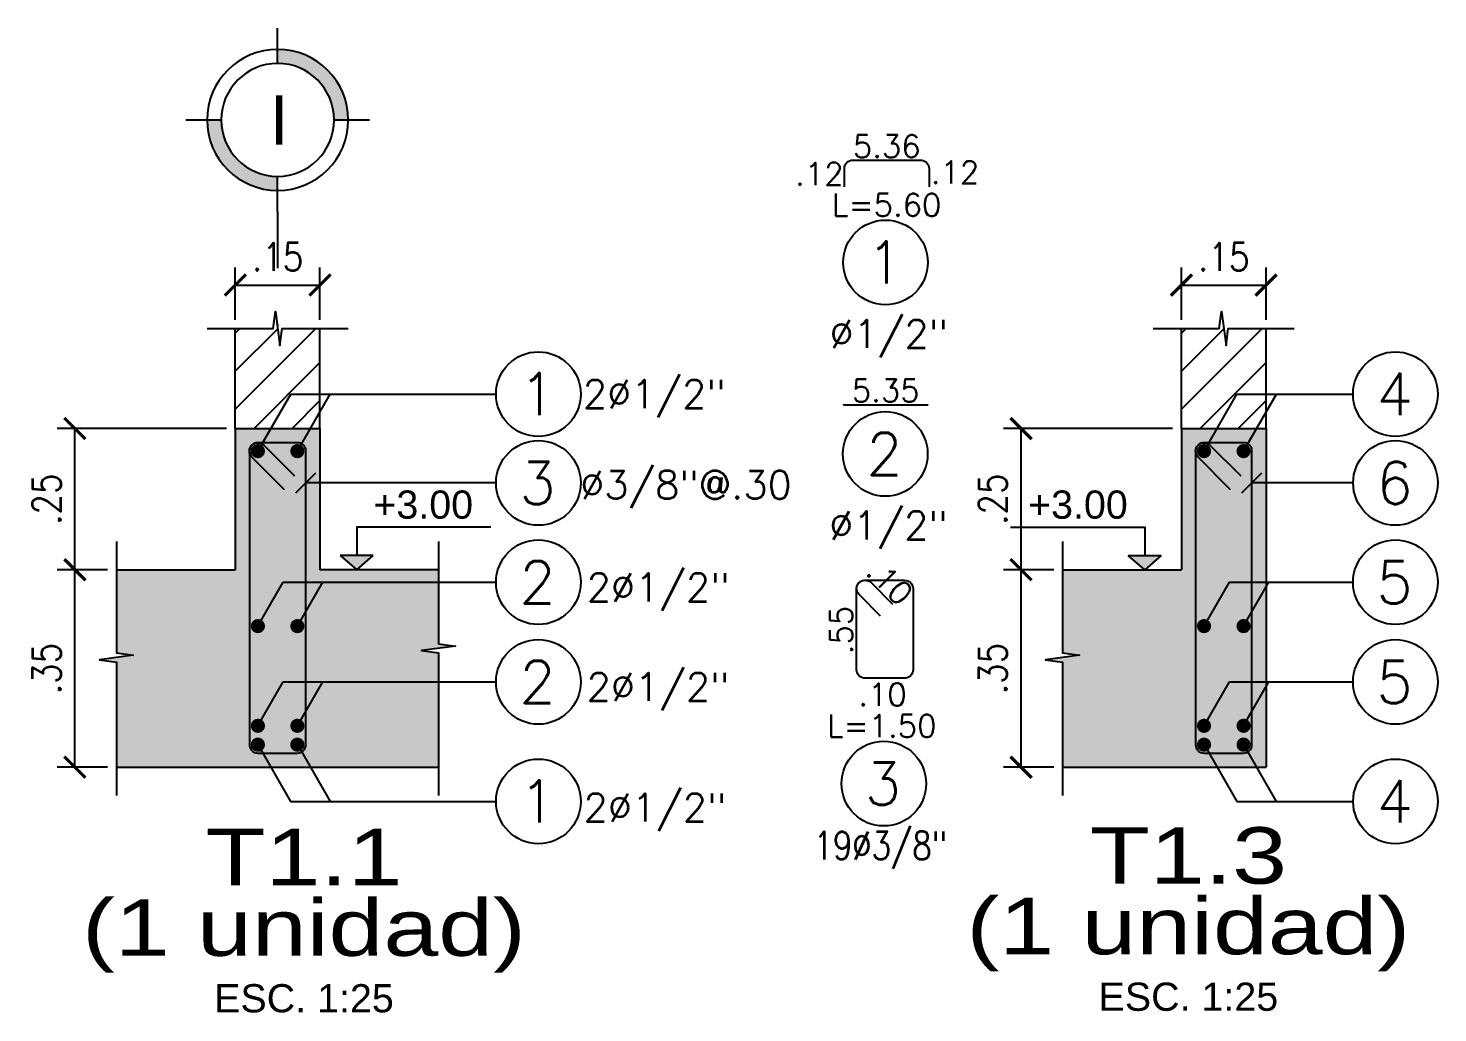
# Model space of a CAD drawing. Header units: millimetres. Extents: x -7.7 to 59, y -25.2 to 13.4.
# Drawn here: x 44.749 to 47.247, y 3.198 to 4.943 of the extents above; entities that cross this region are included whole.
import ezdxf
from ezdxf.enums import TextEntityAlignment as Align

# ---------------------------------------------------------------- set-up
doc = ezdxf.new("R2010")
doc.units = ezdxf.units.MM
doc.header["$LTSCALE"] = 0.05
doc.linetypes.add('DASHDOT2', pattern=[12.7, 6.35, -3.175, 0, -3.175])
for name, color, linetype in [('ACHURADO', 1, 'Continuous'), ('ACOTADO', 2, 'Continuous'), ('CONT_CORTE', 4, 'Continuous'), ('EJES', 1, 'DASHDOT2'), ('TEXTO_REFUERZO', 3, 'Continuous'), ('TITULOS', 1, 'Continuous'), ('TXT_IND', 2, 'Continuous')]:
    doc.layers.add(name, color=color, linetype=linetype)
doc.styles.add('ACOTAMIENTOS', font='romans.shx', dxfattribs={"width": 0.85})
doc.styles.add('ARIAL', font='arial.ttf')
doc.styles.get("Standard").update_dxf_attribs({"font": 'romans.shx'})
doc.dimstyles.new('ACOTA_25', dxfattribs={"dimscale": 0.025, "dimtxt": 2, "dimasz": 1.5, "dimexe": 1.25, "dimexo": 0.625, "dimgap": 1, "dimtad": 1, "dimzin": 4, "dimdsep": 46, "dimtxsty": 'ACOTAMIENTOS', "dimblk1": 'ARCHTICK', "dimblk2": 'ARCHTICK', "dimsah": 1, "dimcen": 1.5, "dimclrd": 1, "dimclre": 1, "dimclrt": 256, "dimadec": 0, "dimazin": 0, "dimtfac": 1, "dimtofl": 0, "dimtmove": 2, "dimatfit": 3, "dimldrblk": 'ARCHTICK', "dimfxl": 0, "dimtolj": 1, "dimtzin": 0, "dimarcsym": 0})

# ---------------------------------------------------------------- blocks, each defined once
blk = doc.blocks.new('Nivel-elev')
at = {"layer": 'TXT_IND'}
blk.add_hatch(color=1, dxfattribs=at).paths.add_polyline_path([(-0.0585, 0.0506), (0.0585, 0.0506), (0, 0)])
for p, q in [((0, 0), (-0.0585, 0.0506)), ((-0.0585, 0.0506), (0.0585, 0.0506)), ((0.0585, 0.0506), (0, 0))]:
    blk.add_line(p, q, dxfattribs=at)
blk.add_lwpolyline([(-0.4759, 0.1507), (0, 0.1507), (0, 0.0506)], dxfattribs=at)
blk.add_attdef('+2.85', (-0.4759, 0.1706), '', height=0.0975, dxfattribs=at)
blk = doc.blocks.new('_ARCHTICK')
at = {"color": 0, "linetype": 'ByBlock', "const_width": 0.15}
blk.add_lwpolyline([(-0.5, -0.5), (0.5, 0.5)], dxfattribs=at)
blk = doc.blocks.new('*D41')
at = {"layer": 'ACOTADO', "color": 1, "lineweight": -2}
for p, q in [((45.1162, 4.4262), (45.1162, 4.519)), ((45.2662, 4.4262), (45.2662, 4.519)), ((45.1162, 4.4878), (45.2662, 4.4878))]:
    blk.add_line(p, q, dxfattribs=at)
at = {"layer": 'DEFPOINTS', "color": 0}
for p in [(45.2662, 4.4878), (45.1162, 4.4106), (45.2662, 4.4106)]:
    blk.add_point(p, dxfattribs=at)
at = {"layer": 'ACOTADO', "color": 1, "lineweight": -2, "xscale": 0.03750000000000001, "yscale": 0.03750000000000001, "zscale": 0.03750000000000001, "rotation": 180}
blk.add_blockref('_ARCHTICK', (45.1162, 4.4878), dxfattribs=at)
at = {"layer": 'ACOTADO', "color": 1, "lineweight": -2, "xscale": 0.03750000000000001, "yscale": 0.03750000000000001, "zscale": 0.03750000000000001}
blk.add_blockref('_ARCHTICK', (45.2662, 4.4878), dxfattribs=at)
at = {"layer": 'ACOTADO', "insert": (45.1912, 4.5378), "char_height": 0.05, "attachment_point": 5, "style": 'ACOTAMIENTOS'}
blk.add_mtext('\\A1;.15', dxfattribs=at)
blk = doc.blocks.new('EJE')
at = {"layer": 'EJES', "linetype": 'Continuous'}
for points in [[(-0.25, 0), (-0.2, 0, -0.414214), (0, 0.2), (0, 0.25, 0.414214)], [(0.25, 0), (0.2, 0, -0.414214), (0, -0.2), (0, -0.25, 0.414214)]]:
    blk.add_hatch(color=256, dxfattribs=at).paths.add_polyline_path(points)
at = {"layer": 'EJES', "color": 1, "linetype": 'Continuous'}
for p, q in [((0, 0.2), (0, 0.325)), ((-0.2, 0), (-0.325, 0)), ((0.325, 0), (0.2, 0)), ((0, -0.325), (0, -0.2))]:
    blk.add_line(p, q, dxfattribs=at)
at = {"layer": 'EJES', "color": 3, "linetype": 'Continuous'}
for radius in [0.25, 0.2]:
    blk.add_circle((0, 0), radius, dxfattribs=at)
at = {"layer": 'EJES', "color": 4, "linetype": 'Continuous', "style": 'ARIAL'}
blk.add_attdef('EJE', text='', height=0.175, dxfattribs=at).set_placement((0, 0), align=Align.MIDDLE_CENTER)
blk = doc.blocks.new('Titulos')
at = {"layer": 'TITULOS', "color": 1, "style": 'ARIAL', "width": 1.25}
blk.add_attdef('TITULO_1', text='', height=0.2, dxfattribs=at).set_placement((0, 0.25), align=Align.MIDDLE_CENTER)
at = {"layer": 'TITULOS', "style": 'ARIAL', "width": 1.25}
blk.add_attdef('TITULO_2', text='', height=0.2, dxfattribs=at).set_placement((0, 0), align=Align.MIDDLE_CENTER)
at = {"layer": 'TITULOS', "color": 2, "width": 1.25}
for tag, p in [('ESCALA_1', (0, -0.2505)), ('ESCALA_2', (0, -0.4083))]:
    blk.add_attdef(tag, text='', height=0.1, dxfattribs=at).set_placement(p, align=Align.MIDDLE_CENTER)
blk = doc.blocks.new('*D270')
at = {"layer": 'DEFPOINTS', "color": 0}
for p in [(44.832, 3.9835), (44.9055, 3.9835), (44.9055, 3.6335)]:
    blk.add_point(p, dxfattribs=at)
at = {"layer": 'TXT_IND', "color": 1, "lineweight": -2}
for p, q in [((44.8899, 3.9835), (44.8008, 3.9835)), ((44.832, 3.6335), (44.832, 3.9835)), ((44.8899, 3.6335), (44.8008, 3.6335))]:
    blk.add_line(p, q, dxfattribs=at)
at = {"layer": 'TXT_IND', "color": 1, "lineweight": -2, "xscale": 0.03750000000000001, "yscale": 0.03750000000000001, "zscale": 0.03750000000000001}
for p, rotation in [((44.832, 3.9835), 90), ((44.832, 3.6335), 270)]:
    blk.add_blockref('_ARCHTICK', p, dxfattribs=dict(at, rotation=rotation))
at = {"layer": 'TXT_IND', "insert": (44.782, 3.8085), "char_height": 0.05, "attachment_point": 5, "rotation": 90, "style": 'ACOTAMIENTOS'}
blk.add_mtext('\\A1;.35', dxfattribs=at)
blk = doc.blocks.new('COTA25')
at = {"layer": 'TEXTO_REFUERZO', "color": 1}
blk.add_line((0, -0.0625), (0, 0.0625), dxfattribs=at)
at = {"layer": 'TEXTO_REFUERZO'}
blk.add_line((-0.0177, -0.0177), (0.0177, 0.0177), dxfattribs=at)
blk = doc.blocks.new('*D52')
at = {"layer": 'ACOTADO', "color": 1, "lineweight": -2}
for p, q in [((46.7924, 4.4262), (46.7924, 4.519)), ((46.9424, 4.4262), (46.9424, 4.519)), ((46.7924, 4.4878), (46.9424, 4.4878))]:
    blk.add_line(p, q, dxfattribs=at)
at = {"layer": 'DEFPOINTS', "color": 0}
for p in [(46.9424, 4.4878), (46.7924, 4.4106), (46.9424, 4.4106)]:
    blk.add_point(p, dxfattribs=at)
at = {"layer": 'ACOTADO', "color": 1, "lineweight": -2, "xscale": 0.03750000000000001, "yscale": 0.03750000000000001, "zscale": 0.03750000000000001, "rotation": 180}
blk.add_blockref('_ARCHTICK', (46.7924, 4.4878), dxfattribs=at)
at = {"layer": 'ACOTADO', "color": 1, "lineweight": -2, "xscale": 0.03750000000000001, "yscale": 0.03750000000000001, "zscale": 0.03750000000000001}
blk.add_blockref('_ARCHTICK', (46.9424, 4.4878), dxfattribs=at)
at = {"layer": 'ACOTADO', "insert": (46.8674, 4.5378), "char_height": 0.05, "attachment_point": 5, "style": 'ACOTAMIENTOS'}
blk.add_mtext('\\A1;.15', dxfattribs=at)
blk = doc.blocks.new('*D271')
at = {"layer": 'DEFPOINTS', "color": 0}
for p in [(46.5083, 3.9835), (46.5818, 3.9835), (46.5818, 3.6335)]:
    blk.add_point(p, dxfattribs=at)
at = {"layer": 'TXT_IND', "color": 1, "lineweight": -2}
for p, q in [((46.5662, 3.9835), (46.4771, 3.9835)), ((46.5083, 3.6335), (46.5083, 3.9835)), ((46.5662, 3.6335), (46.4771, 3.6335))]:
    blk.add_line(p, q, dxfattribs=at)
at = {"layer": 'TXT_IND', "color": 1, "lineweight": -2, "xscale": 0.03750000000000001, "yscale": 0.03750000000000001, "zscale": 0.03750000000000001}
for p, rotation in [((46.5083, 3.9835), 90), ((46.5083, 3.6335), 270)]:
    blk.add_blockref('_ARCHTICK', p, dxfattribs=dict(at, rotation=rotation))
at = {"layer": 'TXT_IND', "insert": (46.4583, 3.8085), "char_height": 0.05, "attachment_point": 5, "rotation": 90, "style": 'ACOTAMIENTOS'}
blk.add_mtext('\\A1;.35', dxfattribs=at)
blk = doc.blocks.new('*D321')
at = {"layer": 'DEFPOINTS', "color": 0}
for p in [(44.832, 4.2335), (45.1162, 4.2335), (44.9055, 3.9835)]:
    blk.add_point(p, dxfattribs=at)
at = {"layer": 'TXT_IND', "color": 1, "lineweight": -2}
for p, q in [((45.1006, 4.2335), (44.8008, 4.2335)), ((44.832, 3.9835), (44.832, 4.2335)), ((44.8899, 3.9835), (44.8008, 3.9835))]:
    blk.add_line(p, q, dxfattribs=at)
at = {"layer": 'TXT_IND', "color": 1, "lineweight": -2, "xscale": 0.03750000000000001, "yscale": 0.03750000000000001, "zscale": 0.03750000000000001}
for p, rotation in [((44.832, 4.2335), 90), ((44.832, 3.9835), 270)]:
    blk.add_blockref('_ARCHTICK', p, dxfattribs=dict(at, rotation=rotation))
at = {"layer": 'TXT_IND', "insert": (44.782, 4.1085), "char_height": 0.05, "attachment_point": 5, "rotation": 90, "style": 'ACOTAMIENTOS'}
blk.add_mtext('\\A1;.25', dxfattribs=at)
blk = doc.blocks.new('*D322')
at = {"layer": 'DEFPOINTS', "color": 0}
for p in [(46.5083, 4.2335), (46.7924, 4.2335), (46.5818, 3.9835)]:
    blk.add_point(p, dxfattribs=at)
at = {"layer": 'TXT_IND', "color": 1, "lineweight": -2}
for p, q in [((46.7768, 4.2335), (46.4771, 4.2335)), ((46.5083, 3.9835), (46.5083, 4.2335)), ((46.5662, 3.9835), (46.4771, 3.9835))]:
    blk.add_line(p, q, dxfattribs=at)
at = {"layer": 'TXT_IND', "color": 1, "lineweight": -2, "xscale": 0.03750000000000001, "yscale": 0.03750000000000001, "zscale": 0.03750000000000001}
for p, rotation in [((46.5083, 4.2335), 90), ((46.5083, 3.9835), 270)]:
    blk.add_blockref('_ARCHTICK', p, dxfattribs=dict(at, rotation=rotation))
at = {"layer": 'TXT_IND', "insert": (46.4583, 4.1085), "char_height": 0.05, "attachment_point": 5, "rotation": 90, "style": 'ACOTAMIENTOS'}
blk.add_mtext('\\A1;.25', dxfattribs=at)

msp = doc.modelspace()

# ---------------------------------------------------------------- hatches: boundary and pattern name
at = {"layer": 'ACHURADO'}
h = msp.add_hatch(dxfattribs=at)
h.set_pattern_fill('ANSI31', color=256, scale=0.015, style=0)
h.set_pattern_definition([(45, (28.98318, 1.874524), (-0.03367596, 0.03367596), [])])
h.paths.add_polyline_path([(45.2662, 4.4106), (45.1992, 4.4106), (45.1952, 4.3806), (45.1872, 4.4406), (45.1832, 4.4106), (45.1162, 4.4106), (45.1162, 4.2335), (45.2662, 4.2335)])
h = msp.add_hatch(dxfattribs=at)
h.set_pattern_fill('ANSI31', color=256, scale=0.015, style=0)
h.set_pattern_definition([(45, (30.65945, 1.874524), (-0.03367596, 0.03367596), [])])
h.paths.add_polyline_path([(46.9424, 4.4106), (46.8754, 4.4106), (46.8714, 4.3806), (46.8634, 4.4406), (46.8594, 4.4106), (46.7924, 4.4106), (46.7924, 4.2335), (46.9424, 4.2335)])
h = msp.add_hatch(color=254, dxfattribs=at)
h.dxf.hatch_style = 1
h.paths.add_polyline_path([(45.4762, 3.9835), (45.2662, 3.9835), (45.2662, 4.2335), (45.1162, 4.2335), (45.1162, 3.9835), (44.9055, 3.9835), (44.9055, 3.8359), (44.9355, 3.8319), (44.8755, 3.8239), (44.9055, 3.8199), (44.9055, 3.6335), (45.4762, 3.6335), (45.4762, 3.8361), (45.4462, 3.8401), (45.5062, 3.8481), (45.4762, 3.8521)])
h = msp.add_hatch(color=254, dxfattribs=at)
h.dxf.hatch_style = 1
h.paths.add_polyline_path([(46.9424, 4.2335), (46.7924, 4.2335), (46.7924, 3.9835), (46.5818, 3.9835), (46.5818, 3.8359), (46.6118, 3.8319), (46.5518, 3.8239), (46.5818, 3.8199), (46.5818, 3.6335), (46.9424, 3.6335)])

# ---------------------------------------------------------------- linework, layer by layer
at = {"layer": 'CONT_CORTE'}
for p, q in [((45.1162, 4.2335), (45.1162, 4.4106)), ((45.2662, 4.2335), (45.2662, 4.4106)), ((46.7924, 4.2335), (46.7924, 4.4106)), ((46.9424, 4.2335), (46.9424, 4.4106)), ((45.1162, 4.2335), (45.1162, 3.9835)), ((45.1162, 4.2335), (45.2662, 4.2335)), ((46.7924, 4.2335), (46.7924, 3.9835)), ((46.7924, 4.2335), (46.9424, 4.2335)), ((44.9061, 3.9835), (45.1162, 3.9835)), ((45.4762, 3.9835), (45.2662, 3.9835)), ((46.5824, 3.9835), (46.7924, 3.9835)), ((44.9055, 3.6335), (45.4762, 3.6335)), ((46.5818, 3.6335), (46.9424, 3.6335))]:
    msp.add_line(p, q, dxfattribs=at)
at = {"layer": 'CONT_CORTE', "color": 1}
for points in [[(45.0662, 4.4106), (45.1832, 4.4106), (45.1872, 4.4406), (45.1952, 4.3806), (45.1992, 4.4106), (45.3162, 4.4106)], [(46.7424, 4.4106), (46.8594, 4.4106), (46.8634, 4.4406), (46.8714, 4.3806), (46.8754, 4.4106), (46.9924, 4.4106)], [(44.9055, 4.0335), (44.9055, 3.8359), (44.9355, 3.8319), (44.8755, 3.8239), (44.9055, 3.8199), (44.9055, 3.5835)], [(45.4762, 4.0335), (45.4762, 3.8521), (45.5062, 3.8481), (45.4462, 3.8401), (45.4762, 3.8361), (45.4762, 3.5835)], [(46.5818, 4.0335), (46.5818, 3.8359), (46.6118, 3.8319), (46.5518, 3.8239), (46.5818, 3.8199), (46.5818, 3.5835)]]:
    msp.add_lwpolyline(points, dxfattribs=at)
at = {"layer": 'CONT_CORTE'}
for points in [[(45.2662, 4.2335), (45.2662, 4.2335), (45.2662, 3.9835)], [(46.9424, 4.2335), (46.9424, 4.2335), (46.9424, 3.6335)]]:
    msp.add_lwpolyline(points, dxfattribs=at)
at = {"layer": 'EJES', "ltscale": 0.2}
msp.add_line((45.1912, 4.6178), (45.1912, 4.4106), dxfattribs=at)
at = {"layer": 'TEXTO_REFUERZO', "color": 1}
for p, q in [((45.2145, 4.2945), (45.5781, 4.2945)), ((46.8908, 4.2945), (47.0965, 4.2945)), ((45.2011, 3.9613), (45.5781, 3.9613)), ((46.8774, 3.9613), (47.0965, 3.9613)), ((45.2011, 3.7847), (45.5781, 3.7847)), ((46.8774, 3.7847), (47.0965, 3.7847)), ((45.2142, 3.573), (45.5782, 3.573)), ((46.8904, 3.573), (47.0966, 3.573))]:
    msp.add_line(p, q, dxfattribs=at)
at = {"layer": 'TEXTO_REFUERZO', "color": 5}
for points in [[(46.1953, 4.6615), (46.1953, 4.6942, -0.414214), (46.2103, 4.7092), (46.3303, 4.7092, -0.414214), (46.3453, 4.6942), (46.3453, 4.6615)], [(46.2594, 3.9012), (46.2213, 3.9393, -0.668179), (46.2319, 3.9649), (46.3019, 3.9649, -0.414214), (46.3169, 3.9499), (46.3169, 3.8062, -0.414214), (46.3019, 3.7912), (46.2319, 3.7912, -0.414214), (46.2169, 3.8062), (46.2169, 3.9499, -0.668179), (46.2425, 3.9605), (46.2806, 3.9224)]]:
    msp.add_lwpolyline(points, format="xyb", dxfattribs=at)
at = {"layer": 'TEXTO_REFUERZO', "color": 1}
for points in [[(45.1562, 4.1935), (45.2145, 4.2945)], [(45.2262, 4.1935), (45.2845, 4.2945)], [(46.8324, 4.1935), (46.8908, 4.2945)], [(46.9024, 4.1935), (46.9608, 4.2945)], [(45.5782, 4.1371), (45.2412, 4.1371)], [(47.0966, 4.1371), (46.9174, 4.1371)], [(45.1562, 3.8835), (45.2011, 3.9613)], [(45.2262, 3.8835), (45.2711, 3.9613)], [(46.8324, 3.8835), (46.8774, 3.9613)], [(46.9024, 3.8835), (46.9474, 3.9613)], [(45.1562, 3.7069), (45.2011, 3.7847)], [(45.2262, 3.7069), (45.2711, 3.7847)], [(46.8324, 3.7069), (46.8774, 3.7847)], [(46.9024, 3.7069), (46.9474, 3.7847)], [(45.1562, 3.6735), (45.2142, 3.573)], [(45.2262, 3.6735), (45.2842, 3.573)], [(46.8324, 3.6735), (46.8904, 3.573)], [(46.9024, 3.6735), (46.9604, 3.573)]]:
    msp.add_lwpolyline(points, dxfattribs=at)
at = {"layer": 'TEXTO_REFUERZO', "color": 5}
msp.add_lwpolyline([(46.1934, 4.2756), (46.1934, 4.2756), (46.3434, 4.2756)], dxfattribs=at)
for points in [[(45.2262, 4.2085), (45.1562, 4.2085, 0.414214), (45.1412, 4.1935), (45.1412, 3.6735, 0.414214), (45.1562, 3.6585), (45.2262, 3.6585, 0.414214), (45.2412, 3.6735), (45.2412, 4.1935, 0.414214)], [(45.2212, 4.1497), (45.1668, 4.2041, 1), (45.1456, 4.1829), (45.2021, 4.1263), (45.1456, 4.1829, -1), (45.1668, 4.2041)], [(46.9024, 4.2085), (46.8324, 4.2085, 0.414214), (46.8174, 4.1935), (46.8174, 3.6735, 0.414214), (46.8324, 3.6585), (46.9024, 3.6585, 0.414214), (46.9174, 3.6735), (46.9174, 4.1935, 0.414214)], [(46.8974, 4.1497), (46.843, 4.2041, 1), (46.8218, 4.1829), (46.8784, 4.1263), (46.8218, 4.1829, -1), (46.843, 4.2041)]]:
    msp.add_lwpolyline(points, format="xyb", close=True, dxfattribs=at)
at = {"layer": 'TEXTO_REFUERZO', "color": 1, "const_width": 0.0125}
for points in [[(45.1499, 4.1935, -1), (45.1624, 4.1935, -1)], [(45.2199, 4.1935, -1), (45.2324, 4.1935, -1)], [(46.8262, 4.1935, -1), (46.8387, 4.1935, -1)], [(46.8962, 4.1935, -1), (46.9087, 4.1935, -1)], [(45.1499, 3.8835, -1), (45.1624, 3.8835, -1)], [(45.2199, 3.8835, -1), (45.2324, 3.8835, -1)], [(46.8262, 3.8835, -1), (46.8387, 3.8835, -1)], [(46.8962, 3.8835, -1), (46.9087, 3.8835, -1)], [(45.1499, 3.7069, -1), (45.1624, 3.7069, -1)], [(45.2199, 3.7069, -1), (45.2324, 3.7069, -1)], [(46.8262, 3.7069, -1), (46.8387, 3.7069, -1)], [(46.8962, 3.7069, -1), (46.9087, 3.7069, -1)], [(45.1499, 3.6735, -1), (45.1624, 3.6735, -1)], [(45.2199, 3.6735, -1), (45.2324, 3.6735, -1)], [(46.8262, 3.6735, -1), (46.8387, 3.6735, -1)], [(46.8962, 3.6735, -1), (46.9087, 3.6735, -1)]]:
    msp.add_lwpolyline(points, format="xyb", close=True, dxfattribs=at)
at = {"layer": 'TEXTO_REFUERZO', "color": 3}
for centre in [(46.2681, 4.5278), (45.6531, 4.2945), (47.1715, 4.2945), (46.2677, 4.1885), (45.6532, 4.1371), (47.1716, 4.1371), (45.6531, 3.9613), (47.1715, 3.9613), (45.6531, 3.7847), (47.1715, 3.7847), (46.2651, 3.6044), (45.6532, 3.573), (47.1716, 3.573)]:
    msp.add_circle(centre, 0.075, dxfattribs=at)

# ---------------------------------------------------------------- block references
at = {"layer": 'EJES'}
ref = msp.add_blockref('EJE', (45.1912, 4.7803), dxfattribs=dict(at, xscale=-0.5, yscale=0.5, zscale=0.5))
ref.add_attrib('EJE', 'I', dxfattribs={"color": 4, "linetype": 'Continuous', "height": 0.0875, "style": 'ARIAL'}).set_placement((45.194, 4.7803), align=Align.MIDDLE_CENTER)
at = {"layer": 'TEXTO_REFUERZO', "color": 5}
for p in [(45.2412, 4.1371), (46.9174, 4.1371)]:
    msp.add_blockref('COTA25', p, dxfattribs=at)
at = {"layer": 'TITULOS'}
ref = msp.add_blockref('Titulos', (45.2378, 3.3494), dxfattribs=dict(at, xscale=0.5, yscale=0.5, zscale=0.5))
ref.add_attrib('TITULO_1', 'T1.1', dxfattribs={"color": 1, "height": 0.1, "style": 'ARIAL', "width": 1.25}).set_placement((45.2378, 3.4744), align=Align.MIDDLE_CENTER)
ref.add_attrib('TITULO_2', '(1 unidad)', dxfattribs={"height": 0.1, "style": 'ARIAL', "width": 1.25}).set_placement((45.2378, 3.3494), align=Align.MIDDLE_CENTER)
ref.add_attrib('ESCALA_1', 'ESC. 1:25', dxfattribs={"color": 2, "height": 0.05, "style": 'ARIAL'}).set_placement((45.2378, 3.2242), align=Align.MIDDLE_CENTER)
ref = msp.add_blockref('Titulos', (46.8047, 3.3522), dxfattribs=dict(at, xscale=0.5, yscale=0.5, zscale=0.5))
ref.add_attrib('TITULO_1', 'T1.3', dxfattribs={"color": 1, "height": 0.1, "style": 'ARIAL', "width": 1.25}).set_placement((46.8047, 3.4772), align=Align.MIDDLE_CENTER)
ref.add_attrib('TITULO_2', '(1 unidad)', dxfattribs={"height": 0.1, "style": 'ARIAL', "width": 1.25}).set_placement((46.8047, 3.3522), align=Align.MIDDLE_CENTER)
ref.add_attrib('ESCALA_1', 'ESC. 1:25', dxfattribs={"color": 2, "height": 0.05, "style": 'ARIAL'}).set_placement((46.8047, 3.227), align=Align.MIDDLE_CENTER)
at = {"layer": 'TXT_IND'}
ref = msp.add_blockref('Nivel-elev', (45.3312, 3.9835), dxfattribs=dict(at, xscale=-0.5, yscale=0.5, zscale=0.5))
ref.add_attrib('+2.85', '+3.00', dxfattribs={"height": 0.05, "style": 'ARIAL'}).set_placement((45.4491, 4.0588), align=Align.BOTTOM_CENTER)
ref = msp.add_blockref('Nivel-elev', (46.7274, 3.9835), dxfattribs=dict(at, xscale=0.5, yscale=0.5, zscale=0.5))
ref.add_attrib('+2.85', '+3.00', dxfattribs={"height": 0.05, "style": 'ARIAL'}).set_placement((46.609, 4.0588), align=Align.BOTTOM_CENTER)

# ---------------------------------------------------------------- texts
at = {"layer": 'TEXTO_REFUERZO', "color": 2}
for s, p in [('5.36', (46.2703, 4.7336)), ('.12', (46.1509, 4.6846)), ('.12', (46.3913, 4.6875)), ('L=5.60', (46.2703, 4.6297)), ('5.35', (46.2684, 4.3009)), ('.10', (46.2629, 3.7624)), ('L=1.50', (46.2616, 3.7067))]:
    msp.add_text(s, height=0.04, dxfattribs=at).set_placement(p, align=Align.MIDDLE_CENTER)
at = {"layer": 'TEXTO_REFUERZO', "color": 3}
for s, p in [('1', (46.2666, 4.5278)), ('1', (45.6516, 4.2945)), ('4', (47.17, 4.2945)), ('2', (46.2662, 4.1885)), ('3', (45.6517, 4.1371)), ('6', (47.1701, 4.1371)), ('2', (45.6516, 3.9613)), ('5', (47.17, 3.9613)), ('2', (45.6516, 3.7847)), ('5', (47.17, 3.7847)), ('3', (46.2636, 3.6044)), ('1', (45.6517, 3.573)), ('4', (47.1701, 3.573))]:
    msp.add_text(s, height=0.075, dxfattribs=at).set_placement(p, align=Align.MIDDLE_CENTER)
at = {"layer": 'TEXTO_REFUERZO', "color": 2}
for s, p in [('%%C1/2"', (46.1688, 4.4013)), ('2%%C1/2"', (45.732, 4.2947)), ('%%C3/8"@.30', (45.7271, 4.1339)), ('%%C1/2"', (46.1683, 4.0619)), ('2%%C1/2"', (45.7389, 3.9523)), ('2%%C1/2"', (45.7387, 3.7759)), ('2%%C1/2"', (45.7332, 3.5622))]:
    msp.add_text(s, height=0.05, dxfattribs=at).set_placement(p, align=Align.MIDDLE_LEFT)
for s, rotation, p in [('.10', 315, (46.2759, 3.9612)), ('.55', 90, (46.1897, 3.8766))]:
    msp.add_text(s, height=0.04, rotation=rotation, dxfattribs=at).set_placement(p, align=Align.MIDDLE_CENTER)
at = {"layer": 'TEXTO_REFUERZO', "color": 2, "width": 0.8}
msp.add_text('19%%C3/8"', height=0.05, dxfattribs=at).set_placement((46.1406, 3.4949), align=Align.MIDDLE_LEFT)

# ---------------------------------------------------------------- dimensions: what is measured, and where the dimension line sits
at = {"layer": 'ACOTADO', "color": 1}
for p1, p2, picture, middle in [((45.1162, 4.4106), (45.2662, 4.4106), '*D41', (45.1912, 4.5378)), ((46.7924, 4.4106), (46.9424, 4.4106), '*D52', (46.8674, 4.5378))]:
    dim = msp.add_aligned_dim(p1=p1, p2=p2, distance=0.0772, dimstyle='ACOTA_25', dxfattribs=at)
    dim.commit()
    dim.dimension.update_dxf_attribs({"geometry": picture, "text_midpoint": middle})
at = {"layer": 'TXT_IND'}
for base, p1, p2, picture, middle in [((44.832, 4.2335), (44.9055, 3.9835), (45.1162, 4.2335), '*D321', (44.782, 4.1085)), ((46.5083, 4.2335), (46.5818, 3.9835), (46.7924, 4.2335), '*D322', (46.4583, 4.1085)), ((44.832, 3.9835), (44.9055, 3.6335), (44.9055, 3.9835), '*D270', (44.782, 3.8085)), ((46.5083, 3.9835), (46.5818, 3.6335), (46.5818, 3.9835), '*D271', (46.4583, 3.8085))]:
    dim = msp.add_linear_dim(base=base, p1=p1, p2=p2, angle=90, dimstyle='ACOTA_25', override={"dimfxl": 0.18}, dxfattribs=at)
    dim.commit()
    dim.dimension.update_dxf_attribs({"geometry": picture, "text_midpoint": middle})

doc.saveas('drawing.dxf')
